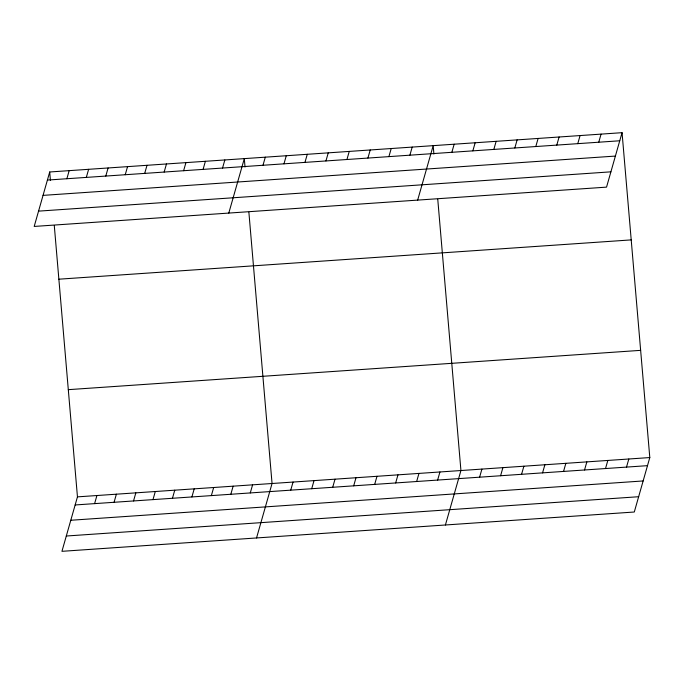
<?xml version="1.0" encoding="UTF-8"?>
<svg xmlns="http://www.w3.org/2000/svg" width="684" height="684" viewBox="0 0 684 684"><rect width="100%" height="100%" fill="white"/><g stroke="black" fill="none" stroke-linecap="round" stroke-linejoin="round"><path stroke-width="1.03" d="M49.71 171.983L34.2 226.438L606.546 187.134L622.055 132.679L49.71 171.983L50.428 180.388M66.87 178.738L69.169 170.649M86.329 177.404L88.629 169.307M105.789 176.07L108.089 167.973M125.24 174.728L127.549 166.639M144.7 173.394L147.009 165.297M164.16 172.06L166.468 163.963M54.292 225.583L77.454 496.866L61.945 551.321L634.29 512.017L649.8 457.562L622.055 132.679M183.62 170.718L185.928 162.63M94.614 503.621L96.914 495.532M203.08 169.384L205.388 161.296M114.074 502.287L116.374 494.19M222.539 168.05L224.848 159.953M133.534 500.953L135.834 492.856M228.798 213.075L244.308 158.62L245.026 167.024M152.994 499.611L155.294 491.522M262.989 165.272L265.298 157.175M172.453 498.277L174.753 490.189M283.971 163.835L286.28 155.738M191.905 496.943L194.213 488.846M304.961 162.39L307.27 154.293M211.365 495.609L213.673 487.512M230.824 494.267L233.133 486.179M325.943 160.945L328.252 152.857M250.284 492.933L252.593 484.836M346.933 159.509L349.242 151.412M256.543 537.957L272.052 483.502L248.882 212.228M367.915 158.064L370.224 149.976M290.734 490.154L293.043 482.066M388.905 156.627L391.214 148.531M311.716 488.718L314.024 480.621M409.887 155.183L412.196 147.094M332.706 487.273L335.015 479.176M417.668 200.104L433.186 145.649L433.904 154.062M353.688 485.837L355.996 477.74M451.859 152.301L454.167 144.213M374.678 484.392L376.987 476.295M472.849 150.865L475.158 142.768M395.66 482.955L397.968 474.858M493.831 149.42L496.139 141.332M416.65 481.51L418.959 473.414M514.821 147.983L517.121 139.887M437.632 480.065L439.94 471.977M535.803 146.538L538.111 138.442M445.412 524.987L460.93 470.532L437.76 199.258M556.793 145.102L559.093 137.005M479.604 477.184L481.912 469.096M577.775 143.657L580.083 135.56M500.594 475.748L502.902 467.651M598.765 142.212L601.065 134.124M521.576 474.303L523.884 466.214M542.566 472.866L544.874 464.769M563.548 471.421L565.856 463.333M584.538 469.985L586.846 461.888M605.52 468.54L607.828 460.452M626.51 467.104L628.818 459.007M47.41 180.072L619.747 140.776M43.049 195.376L615.395 156.072M38.56 211.134L610.898 171.838M58.867 279.192L631.212 239.896M68.297 389.658L640.643 350.353M77.454 496.866L649.8 457.562M75.154 504.963L647.491 465.659M70.794 520.259L643.14 480.955M66.305 536.017L638.651 496.721"/></g></svg>
